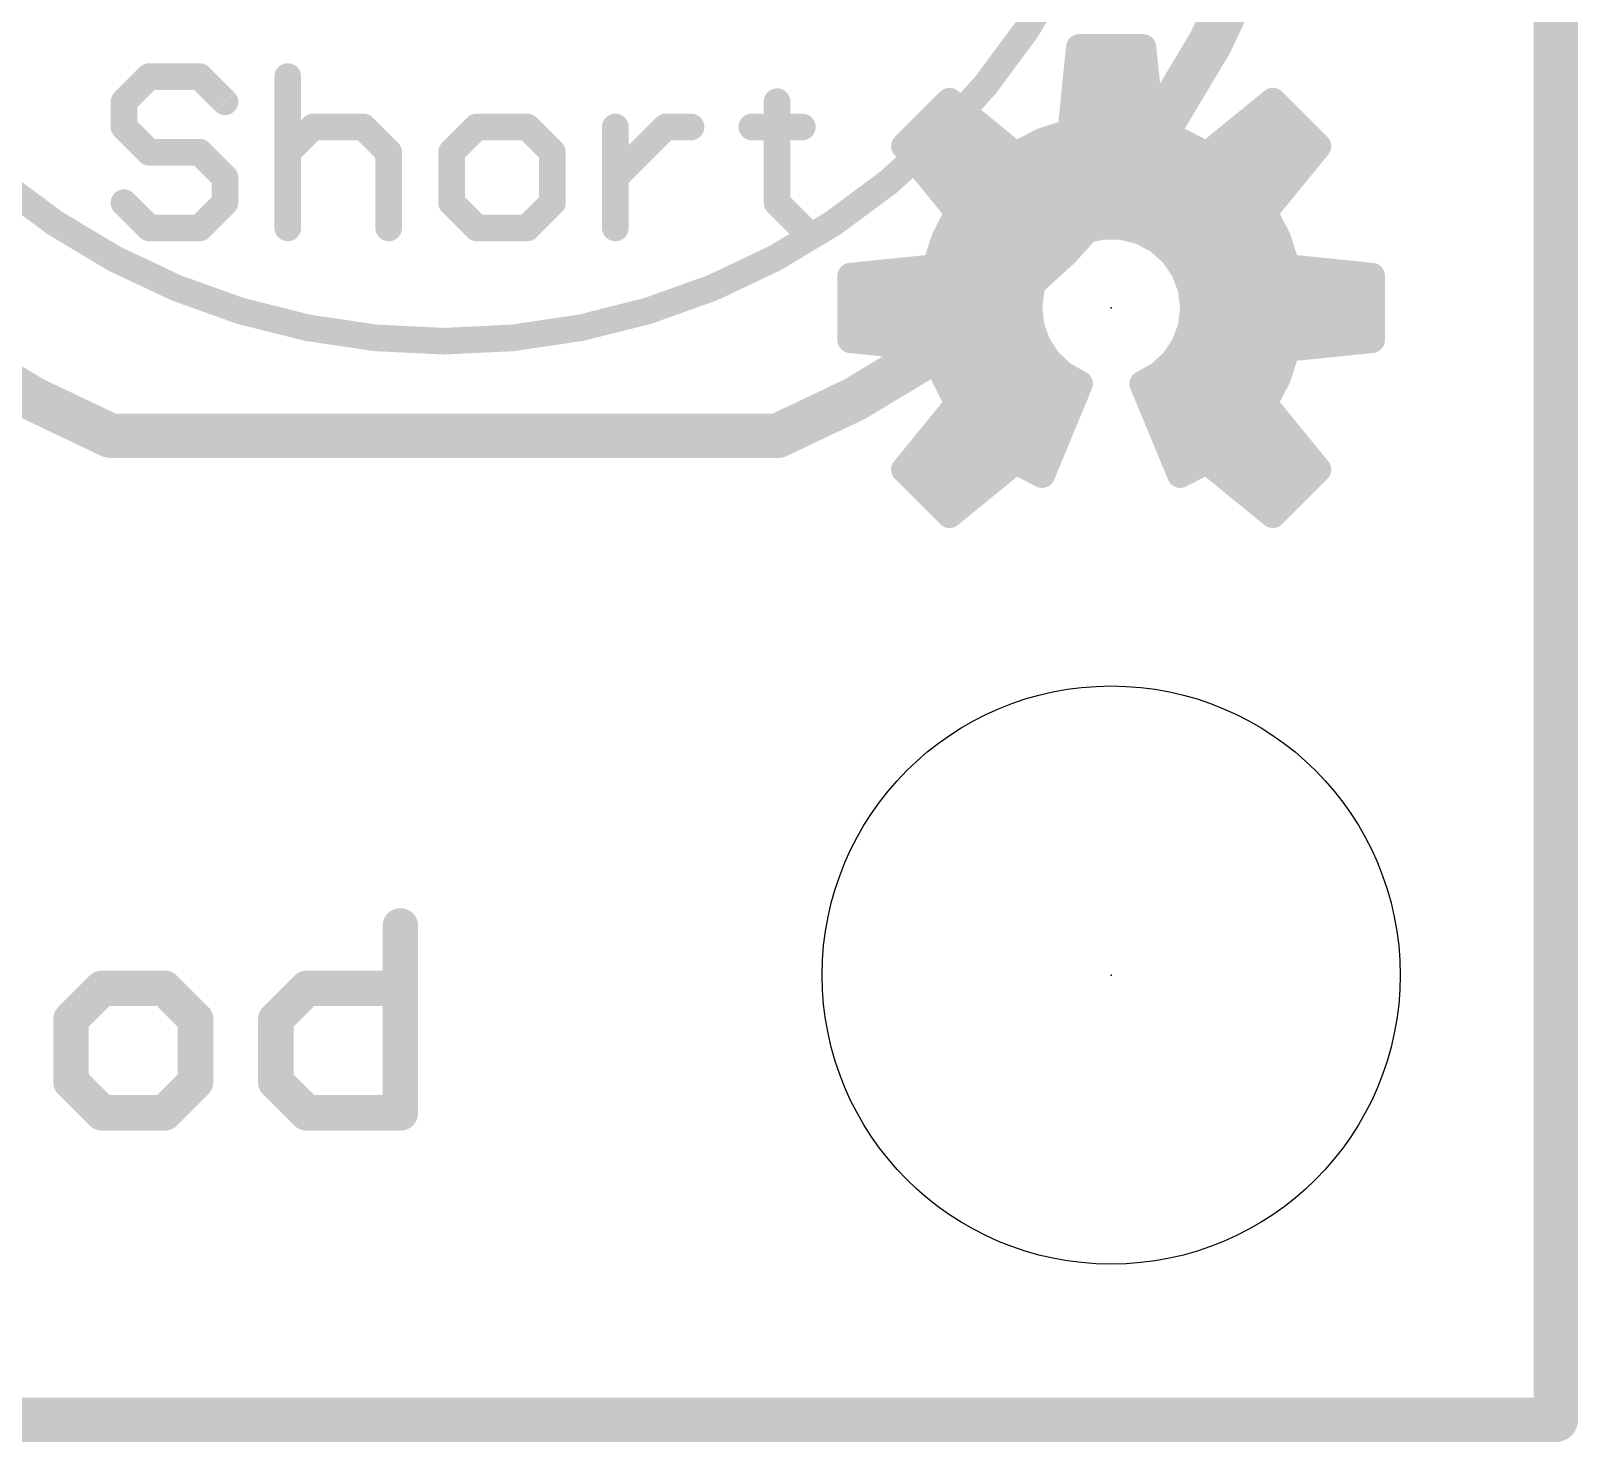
# Model space of a CAD drawing. Extents: x -0.1 to 38.2, y -26.7 to 20.4.
# Drawn here: x 29.39 to 38.23, y -0.13 to 7.93 of the extents above; entities that cross this region are included whole.
import ezdxf

# ---------------------------------------------------------------- set-up
doc = ezdxf.new("R2010")
doc.units = 0
for name, color, linetype in [('1', 12, 'CONTINUOUS'), ('16', 132, 'CONTINUOUS'), ('20', 53, 'CONTINUOUS'), ('21', 41, 'CONTINUOUS'), ('22', 40, 'CONTINUOUS'), ('23', 53, 'CONTINUOUS'), ('24', 53, 'CONTINUOUS')]:
    doc.layers.add(name, color=color, linetype=linetype)

msp = doc.modelspace()

# ---------------------------------------------------------------- linework, layer by layer
at = {"layer": '1', "const_width": 0.254}
for points in [[(38.1, 20.32), (38.1, 0)], [(38.1, 0), (0, 0)]]:
    msp.add_lwpolyline(points, dxfattribs=at)
at = {"layer": '1', "const_width": 0.127}
for points in [[(38.1, -0.0635, 1), (38.1, 0.0635)], [(38.0365, 0, 1), (38.1635, 0)]]:
    msp.add_lwpolyline(points, format="xyb", dxfattribs=at)
at = {"layer": '16', "const_width": 0.254}
for points in [[(38.1, 20.32), (38.1, 0)], [(38.1, 0), (0, 0)]]:
    msp.add_lwpolyline(points, dxfattribs=at)
at = {"layer": '16', "const_width": 0.127}
for points in [[(38.1, -0.0635, 1), (38.1, 0.0635)], [(38.0365, 0, 1), (38.1635, 0)]]:
    msp.add_lwpolyline(points, format="xyb", dxfattribs=at)
at = {"layer": '20', "const_width": 0.2032}
for points in [[(38.1, 0), (38.1, 20.32)], [(0, 0), (38.1, 0)]]:
    msp.add_lwpolyline(points, dxfattribs=at)
at = {"layer": '20', "const_width": 0.1016}
for points in [[(38.1, -0.0508, 1), (38.1, 0.0508)], [(38.0492, 0, 1), (38.1508, 0)]]:
    msp.add_lwpolyline(points, format="xyb", dxfattribs=at)
at = {"layer": '20'}
msp.add_circle((35.56, 2.54), 1.651, dxfattribs=at)
at = {"layer": '21'}
for points, const_width in [([(33.655, 5.62, 5.0079), (29.845, 5.62)], 0.254), ([(31.75, 6.16, 1), (31.75, 14.16, 1), (31.75, 6.16)], 0.1524), ([(30.0653, 7.7096, 1), (30.0653, 7.6334)], 0.0762), ([(30.0922, 7.6446, 1), (30.0383, 7.6985)], 0.0762), ([(30.3803, 7.6985, 1), (30.3264, 7.6446)], 0.0762), ([(30.3534, 7.6334, 1), (30.3534, 7.7096)], 0.0762), ([(30.8948, 7.6715, 1), (30.8186, 7.6715)], 0.0762), ([(29.9593, 7.5275, 1), (29.8831, 7.5275)], 0.0762), ([(33.6895, 7.5275, 1), (33.6133, 7.5275)], 0.0762), ([(29.8943, 7.5544, 1), (29.9481, 7.5005)], 0.0762), ([(30.4705, 7.5005, 1), (30.5244, 7.5544)], 0.0762), ([(29.9481, 7.4104, 1), (29.8943, 7.3565)], 0.0762), ([(31.0008, 7.4215, 1), (31.0008, 7.3453)], 0.0762), ([(31.0277, 7.3565, 1), (30.9738, 7.4104)], 0.0762), ([(31.3158, 7.4104, 1), (31.2619, 7.3565)], 0.0762), ([(31.2889, 7.3453, 1), (31.2889, 7.4215)], 0.0762), ([(31.9363, 7.4215, 1), (31.9363, 7.3453)], 0.0762), ([(31.9632, 7.3565, 1), (31.9094, 7.4104)], 0.0762), ([(32.2513, 7.4104, 1), (32.1975, 7.3565)], 0.0762), ([(32.2244, 7.3453, 1), (32.2244, 7.4215)], 0.0762), ([(32.7659, 7.3834, 1), (32.6897, 7.3834)], 0.0762), ([(33.0159, 7.4215, 1), (33.0159, 7.3453)], 0.0762), ([(33.0428, 7.3565, 1), (32.9889, 7.4104)], 0.0762), ([(33.1599, 7.3453, 1), (33.1599, 7.4215)], 0.0762), ([(33.5074, 7.4215, 1), (33.5074, 7.3453)], 0.0762), ([(33.7955, 7.3453, 1), (33.7955, 7.4215)], 0.0762), ([(29.8831, 7.3834, 1), (29.9593, 7.3834)], 0.0762), ([(30.0653, 7.2775, 1), (30.0653, 7.2013)], 0.0762), ([(30.0383, 7.2124, 1), (30.0922, 7.2663)], 0.0762), ([(30.3803, 7.2663, 1), (30.3264, 7.2124)], 0.0762), ([(30.3534, 7.2013, 1), (30.3534, 7.2775)], 0.0762), ([(30.8298, 7.2663, 1), (30.8837, 7.2124)], 0.0762), ([(31.471, 7.2394, 1), (31.3948, 7.2394)], 0.0762), ([(31.406, 7.2124, 1), (31.4599, 7.2663)], 0.0762), ([(31.8303, 7.2394, 1), (31.7541, 7.2394)], 0.0762), ([(31.7653, 7.2663, 1), (31.8192, 7.2124)], 0.0762), ([(32.4066, 7.2394, 1), (32.3304, 7.2394)], 0.0762), ([(32.3415, 7.2124, 1), (32.3954, 7.2663)], 0.0762), ([(30.5355, 7.0953, 1), (30.4593, 7.0953)], 0.0762), ([(30.4705, 7.0684, 1), (30.5244, 7.1223)], 0.0762), ([(32.7008, 7.1223, 1), (32.7547, 7.0684)], 0.0762), ([(29.9481, 6.9782, 1), (29.8943, 6.9243)], 0.0762), ([(30.4593, 6.9513, 1), (30.5355, 6.9513)], 0.0762), ([(30.5244, 6.9243, 1), (30.4705, 6.9782)], 0.0762), ([(31.8192, 6.9782, 1), (31.7653, 6.9243)], 0.0762), ([(31.7541, 6.9513, 1), (31.8303, 6.9513)], 0.0762), ([(32.3304, 6.9513, 1), (32.4066, 6.9513)], 0.0762), ([(32.3954, 6.9243, 1), (32.3415, 6.9782)], 0.0762), ([(33.6784, 6.9782, 1), (33.6245, 6.9243)], 0.0762), ([(33.6133, 6.9513, 1), (33.6895, 6.9513)], 0.0762), ([(30.0653, 6.8453, 1), (30.0653, 6.7691)], 0.0762), ([(30.0383, 6.7803, 1), (30.0922, 6.8341)], 0.0762), ([(30.3264, 6.8341, 1), (30.3803, 6.7803)], 0.0762), ([(30.3534, 6.7691, 1), (30.3534, 6.8453)], 0.0762), ([(30.8186, 6.8072, 1), (30.8948, 6.8072)], 0.0762), ([(31.3948, 6.8072, 1), (31.471, 6.8072)], 0.0762), ([(31.9363, 6.8453, 1), (31.9363, 6.7691)], 0.0762), ([(31.9094, 6.7803, 1), (31.9632, 6.8341)], 0.0762), ([(32.1975, 6.8341, 1), (32.2513, 6.7803)], 0.0762), ([(32.2244, 6.7691, 1), (32.2244, 6.8453)], 0.0762), ([(32.6897, 6.8072, 1), (32.7659, 6.8072)], 0.0762), ([(33.7685, 6.7803, 1), (33.8224, 6.8341)], 0.0762), ([(29.845, 5.6835, 1), (29.845, 5.5565)], 0.127), ([(33.655, 5.5565, 1), (33.655, 5.6835)], 0.127), ([(31.5504, 2.8203, 1), (31.4488, 2.8203)], 0.1016), ([(29.7963, 2.5152, 1), (29.7963, 2.4136)], 0.1016), ([(29.8323, 2.4285, 1), (29.7604, 2.5003)], 0.1016), ([(30.1882, 2.5003, 1), (30.1163, 2.4285)], 0.1016), ([(30.1523, 2.4136, 1), (30.1523, 2.5152)], 0.1016), ([(30.9657, 2.5152, 1), (30.9657, 2.4136)], 0.1016), ([(31.0017, 2.4285, 1), (30.9298, 2.5003)], 0.1016), ([(31.4996, 2.4136, 1), (31.4996, 2.5152)], 0.1016), ([(29.6692, 2.2865, 1), (29.5676, 2.2865)], 0.1016), ([(30.381, 2.2865, 1), (30.2794, 2.2865)], 0.1016), ([(30.8386, 2.2865, 1), (30.737, 2.2865)], 0.1016), ([(29.5825, 2.3224, 1), (29.6543, 2.2505)], 0.1016), ([(30.2943, 2.2505, 1), (30.3661, 2.3224)], 0.1016), ([(30.7519, 2.3224, 1), (30.8237, 2.2505)], 0.1016), ([(29.6543, 1.9665, 1), (29.5825, 1.8946)], 0.1016), ([(29.5676, 1.9305, 1), (29.6692, 1.9305)], 0.1016), ([(30.2794, 1.9305, 1), (30.381, 1.9305)], 0.1016), ([(30.3661, 1.8946, 1), (30.2943, 1.9665)], 0.1016), ([(30.8237, 1.9665, 1), (30.7519, 1.8946)], 0.1016), ([(30.737, 1.9305, 1), (30.8386, 1.9305)], 0.1016), ([(29.7963, 1.8034, 1), (29.7963, 1.7018)], 0.1016), ([(29.7604, 1.7167, 1), (29.8323, 1.7885)], 0.1016), ([(30.1163, 1.7885, 1), (30.1882, 1.7167)], 0.1016), ([(30.1523, 1.7018, 1), (30.1523, 1.8034)], 0.1016), ([(30.9657, 1.8034, 1), (30.9657, 1.7018)], 0.1016), ([(30.9298, 1.7167, 1), (31.0017, 1.7885)], 0.1016), ([(31.4488, 1.7526, 1), (31.5504, 1.7526)], 0.1016), ([(31.4996, 1.7018, 1), (31.4996, 1.8034)], 0.1016)]:
    msp.add_lwpolyline(points, format="xyb", dxfattribs=dict(at, const_width=const_width))
for points, const_width in [([(30.0653, 7.6715), (29.9212, 7.5275)], 0.1524), ([(30.3534, 7.6715), (30.0653, 7.6715)], 0.1524), ([(30.4974, 7.5275), (30.3534, 7.6715)], 0.1524), ([(30.8567, 7.6715), (30.8567, 6.8072)], 0.1524), ([(29.9212, 7.5275), (29.9212, 7.3834)], 0.1524), ([(33.6514, 7.5275), (33.6514, 6.9513)], 0.1524), ([(29.9212, 7.3834), (30.0653, 7.2394)], 0.1524), ([(30.8567, 7.2394), (31.0008, 7.3834)], 0.1524), ([(31.0008, 7.3834), (31.2889, 7.3834)], 0.1524), ([(31.2889, 7.3834), (31.4329, 7.2394)], 0.1524), ([(31.9363, 7.3834), (31.7922, 7.2394)], 0.1524), ([(32.2244, 7.3834), (31.9363, 7.3834)], 0.1524), ([(32.3685, 7.2394), (32.2244, 7.3834)], 0.1524), ([(32.7278, 6.8072), (32.7278, 7.3834)], 0.1524), ([(32.7278, 7.0953), (33.0159, 7.3834)], 0.1524), ([(33.0159, 7.3834), (33.1599, 7.3834)], 0.1524), ([(33.5074, 7.3834), (33.7955, 7.3834)], 0.1524), ([(30.0653, 7.2394), (30.3534, 7.2394)], 0.1524), ([(30.3534, 7.2394), (30.4974, 7.0953)], 0.1524), ([(31.4329, 7.2394), (31.4329, 6.8072)], 0.1524), ([(31.7922, 7.2394), (31.7922, 6.9513)], 0.1524), ([(32.3685, 6.9513), (32.3685, 7.2394)], 0.1524), ([(30.4974, 7.0953), (30.4974, 6.9513)], 0.1524), ([(30.0653, 6.8072), (29.9212, 6.9513)], 0.1524), ([(30.4974, 6.9513), (30.3534, 6.8072)], 0.1524), ([(31.7922, 6.9513), (31.9363, 6.8072)], 0.1524), ([(32.2244, 6.8072), (32.3685, 6.9513)], 0.1524), ([(33.6514, 6.9513), (33.7955, 6.8072)], 0.1524), ([(30.3534, 6.8072), (30.0653, 6.8072)], 0.1524), ([(31.9363, 6.8072), (32.2244, 6.8072)], 0.1524), ([(29.845, 5.62), (33.655, 5.62)], 0.254), ([(31.4996, 2.8203), (31.4996, 1.7526)], 0.2032), ([(29.7963, 2.4644), (29.6184, 2.2865)], 0.2032), ([(30.1523, 2.4644), (29.7963, 2.4644)], 0.2032), ([(30.3302, 2.2865), (30.1523, 2.4644)], 0.2032), ([(30.7878, 2.2865), (30.9657, 2.4644)], 0.2032), ([(30.9657, 2.4644), (31.4996, 2.4644)], 0.2032), ([(29.6184, 2.2865), (29.6184, 1.9305)], 0.2032), ([(30.3302, 1.9305), (30.3302, 2.2865)], 0.2032), ([(30.7878, 1.9305), (30.7878, 2.2865)], 0.2032), ([(29.6184, 1.9305), (29.7963, 1.7526)], 0.2032), ([(30.1523, 1.7526), (30.3302, 1.9305)], 0.2032), ([(30.9657, 1.7526), (30.7878, 1.9305)], 0.2032), ([(29.7963, 1.7526), (30.1523, 1.7526)], 0.2032), ([(31.4996, 1.7526), (30.9657, 1.7526)], 0.2032)]:
    msp.add_lwpolyline(points, dxfattribs=dict(at, const_width=const_width))
at = {"layer": '22', "const_width": 0.15}
for points in [[(35.328, 7.3549), (35.3772, 7.8388)], [(35.3733, 7.8), (35.7467, 7.8)], [(35.3772, 7.8388), (35.7428, 7.8388)], [(35.7428, 7.8388), (35.792, 7.3549)], [(35.358, 7.65), (35.762, 7.65)], [(34.378, 7.2735), (34.6365, 7.532)], [(34.6365, 7.532), (35.0135, 7.2246)], [(36.1065, 7.2246), (36.4835, 7.532)], [(36.4835, 7.532), (36.742, 7.2735)], [(34.6045, 7.5), (34.6757, 7.5)], [(35.3428, 7.5), (35.7772, 7.5)], [(36.4443, 7.5), (36.5155, 7.5)], [(34.4545, 7.35), (34.8597, 7.35)], [(35.1653, 7.3028), (35.328, 7.3549)], [(35.3127, 7.35), (35.8073, 7.35)], [(35.792, 7.3549), (35.9547, 7.3028)], [(36.2603, 7.35), (36.6655, 7.35)], [(34.6854, 6.8965), (34.378, 7.2735)], [(35.0135, 7.2246), (35.1653, 7.3028)], [(35.9547, 7.3028), (36.1065, 7.2246)], [(36.742, 7.2735), (36.4346, 6.8965)], [(34.4379, 7.2), (36.6821, 7.2)], [(34.5602, 7.05), (36.5598, 7.05)], [(34.6072, 6.7447), (34.6854, 6.8965)], [(34.6825, 6.9), (36.4375, 6.9)], [(36.4346, 6.8965), (36.5128, 6.7447)], [(34.5551, 6.582), (34.6072, 6.7447)], [(34.6099, 6.75), (35.3201, 6.75)], [(35.2997, 6.7396), (35.2145, 6.6666)], [(35.3998, 6.7904), (35.2997, 6.7396)], [(35.509, 6.8158), (35.3998, 6.7904)], [(35.6212, 6.8146), (35.509, 6.8158)], [(35.7299, 6.7868), (35.6212, 6.8146)], [(35.8289, 6.7339), (35.7299, 6.7868)], [(35.7987, 6.75), (36.5101, 6.75)], [(35.9124, 6.659), (35.8289, 6.7339)], [(36.5128, 6.7447), (36.5649, 6.582)], [(35.2145, 6.6666), (35.1491, 6.5754)], [(35.9758, 6.5664), (35.9124, 6.659)], [(34.0712, 6.5328), (34.5551, 6.582)], [(34.5609, 6.6), (35.1668, 6.6)], [(35.1491, 6.5754), (35.1073, 6.4713)], [(35.9528, 6.6), (36.5591, 6.6)], [(36.0153, 6.4614), (35.9758, 6.5664)], [(36.5649, 6.582), (37.0488, 6.5328)], [(34.0712, 6.1672), (34.0712, 6.5328)], [(35.1073, 6.4713), (35.0915, 6.3602)], [(37.0488, 6.5328), (37.0488, 6.1672)], [(34.0712, 6.45), (35.1043, 6.45)], [(36.0288, 6.35), (36.0153, 6.4614)], [(36.0167, 6.45), (37.0488, 6.45)], [(34.0712, 6.3), (35.0974, 6.3)], [(35.0915, 6.3602), (35.1025, 6.2485)], [(36.0159, 6.2406), (36.0288, 6.35)], [(36.0229, 6.3), (37.0488, 6.3)], [(35.1025, 6.2485), (35.1397, 6.1427)], [(35.9777, 6.1372), (36.0159, 6.2406)], [(34.5551, 6.118), (34.0712, 6.1672)], [(34.2404, 6.15), (35.1371, 6.15)], [(34.6072, 5.9553), (34.5551, 6.118)], [(35.1397, 6.1427), (35.201, 6.0487)], [(35.9165, 6.0455), (35.9777, 6.1372)], [(35.9825, 6.15), (36.8796, 6.15)], [(36.5649, 6.118), (36.5128, 5.9553)], [(37.0488, 6.1672), (36.5649, 6.118)], [(35.201, 6.0487), (35.2828, 5.972)], [(35.8356, 5.9707), (35.9165, 6.0455)], [(34.5929, 6), (35.2529, 6)], [(34.6854, 5.8035), (34.6072, 5.9553)], [(35.2828, 5.972), (35.3806, 5.9169)], [(35.7394, 5.9169), (35.8356, 5.9707)], [(35.8672, 6), (36.5271, 6)], [(36.5128, 5.9553), (36.4346, 5.8035)], [(34.6614, 5.85), (35.3529, 5.85)], [(35.3806, 5.9169), (35.1653, 5.3972)], [(35.9547, 5.3972), (35.7394, 5.9169)], [(35.7671, 5.85), (36.4586, 5.85)], [(34.378, 5.4265), (34.6854, 5.8035)], [(36.4346, 5.8035), (36.742, 5.4265)], [(34.601, 5.7), (35.2907, 5.7)], [(35.8293, 5.7), (36.519, 5.7)], [(34.4787, 5.55), (35.2286, 5.55)], [(35.8914, 5.55), (36.6413, 5.55)], [(34.6365, 5.168), (34.378, 5.4265)], [(35.0135, 5.4754), (34.6365, 5.168)], [(35.1653, 5.3972), (35.0135, 5.4754)], [(36.1065, 5.4754), (35.9547, 5.3972)], [(36.4835, 5.168), (36.1065, 5.4754)], [(36.742, 5.4265), (36.4835, 5.168)], [(34.4045, 5.4), (34.921, 5.4)], [(35.1599, 5.4), (35.1665, 5.4)], [(35.9535, 5.4), (35.9601, 5.4)], [(36.199, 5.4), (36.7155, 5.4)], [(34.5545, 5.25), (34.7371, 5.25)], [(36.3829, 5.25), (36.5655, 5.25)]]:
    msp.add_lwpolyline(points, dxfattribs=at)
at = {"layer": '22', "const_width": 0.075}
for points in [[(35.3733, 7.8375, 1), (35.3733, 7.7625)], [(35.3772, 7.8763, 1), (35.3772, 7.8013)], [(35.4145, 7.835, 1), (35.3399, 7.8426)], [(35.7801, 7.8426, 1), (35.7055, 7.835)], [(35.7428, 7.8013, 1), (35.7428, 7.8763)], [(35.7467, 7.7625, 1), (35.7467, 7.8375)], [(35.358, 7.6875, 1), (35.358, 7.6125)], [(35.762, 7.6125, 1), (35.762, 7.6875)], [(34.6602, 7.5611, 1), (34.6128, 7.5029)], [(34.663, 7.5055, 1), (34.61, 7.5585)], [(36.51, 7.5585, 1), (36.457, 7.5055)], [(36.5072, 7.5029, 1), (36.4598, 7.5611)], [(34.6045, 7.5375, 1), (34.6045, 7.4625)], [(34.6757, 7.4625, 1), (34.6757, 7.5375)], [(35.3428, 7.5375, 1), (35.3428, 7.4625)], [(35.7772, 7.4625, 1), (35.7772, 7.5375)], [(36.4443, 7.5375, 1), (36.4443, 7.4625)], [(36.5155, 7.4625, 1), (36.5155, 7.5375)], [(34.4545, 7.3875, 1), (34.4545, 7.3125)], [(34.8597, 7.3125, 1), (34.8597, 7.3875)], [(35.3127, 7.3875, 1), (35.3127, 7.3125)], [(35.3394, 7.3192, 1), (35.3166, 7.3906)], [(35.8034, 7.3906, 1), (35.7806, 7.3192)], [(35.8073, 7.3125, 1), (35.8073, 7.3875)], [(36.2603, 7.3875, 1), (36.2603, 7.3125)], [(36.6655, 7.3125, 1), (36.6655, 7.3875)], [(34.4071, 7.2972, 1), (34.3489, 7.2498)], [(34.3515, 7.3, 1), (34.4045, 7.247)], [(35.1539, 7.3385, 1), (35.1768, 7.2671)], [(35.1825, 7.2695, 1), (35.1482, 7.3362)], [(35.2907, 7.3587, 1), (35.3653, 7.3511)], [(35.7547, 7.3511, 1), (35.8293, 7.3587)], [(35.9718, 7.3362, 1), (35.9375, 7.2695)], [(35.9432, 7.2671, 1), (35.9661, 7.3385)], [(36.7711, 7.2498, 1), (36.7129, 7.2972)], [(36.7155, 7.247, 1), (36.7685, 7.3)], [(34.4379, 7.2375, 1), (34.4379, 7.1625)], [(34.9963, 7.2579, 1), (35.0307, 7.1913)], [(34.9898, 7.1955, 1), (35.0372, 7.2537)], [(36.0828, 7.2537, 1), (36.1302, 7.1955)], [(36.0893, 7.1913, 1), (36.1237, 7.2579)], [(36.6821, 7.1625, 1), (36.6821, 7.2375)], [(34.5602, 7.0875, 1), (34.5602, 7.0125)], [(36.5598, 7.0125, 1), (36.5598, 7.0875)], [(34.6825, 6.9375, 1), (34.6825, 6.8625)], [(34.7187, 6.8793, 1), (34.6521, 6.9137)], [(34.6563, 6.8728, 1), (34.7145, 6.9202)], [(36.4679, 6.9137, 1), (36.4013, 6.8793)], [(36.4055, 6.9202, 1), (36.4637, 6.8728)], [(36.4375, 6.8625, 1), (36.4375, 6.9375)], [(34.6429, 6.7332, 1), (34.5715, 6.7561)], [(34.6099, 6.7875, 1), (34.6099, 6.7125)], [(35.2827, 6.7731, 1), (35.3166, 6.7062)], [(35.3241, 6.7112, 1), (35.2753, 6.7681)], [(35.3201, 6.7125, 1), (35.3201, 6.7875)], [(35.3912, 6.8269, 1), (35.4083, 6.7538)], [(35.4167, 6.7569, 1), (35.3828, 6.8238)], [(35.5094, 6.8533, 1), (35.5086, 6.7783)], [(35.5175, 6.7793, 1), (35.5005, 6.8524)], [(35.6305, 6.8509, 1), (35.6119, 6.7783)], [(35.6208, 6.7771, 1), (35.6216, 6.8521)], [(35.7476, 6.8198, 1), (35.7122, 6.7537)], [(35.7206, 6.7504, 1), (35.7392, 6.8231)], [(35.7987, 6.7875, 1), (35.7987, 6.7125)], [(35.8539, 6.7618, 1), (35.8039, 6.706)], [(36.5485, 6.7561, 1), (36.4771, 6.7332)], [(36.5101, 6.7125, 1), (36.5101, 6.7875)], [(34.5738, 6.7618, 1), (34.6405, 6.7275)], [(35.1901, 6.695, 1), (35.2389, 6.6381)], [(35.245, 6.6447, 1), (35.184, 6.6884)], [(35.8112, 6.7008, 1), (35.8466, 6.767)], [(35.9434, 6.6802, 1), (35.8815, 6.6378)], [(35.8874, 6.6311, 1), (35.9375, 6.6869)], [(36.4795, 6.7275, 1), (36.5462, 6.7618)], [(34.5194, 6.5934, 1), (34.5908, 6.5706)], [(34.5609, 6.6375, 1), (34.5609, 6.5625)], [(34.5589, 6.5447, 1), (34.5513, 6.6193)], [(35.1187, 6.5972, 1), (35.1796, 6.5535)], [(35.1839, 6.5614, 1), (35.1144, 6.5894)], [(35.1668, 6.5625, 1), (35.1668, 6.6375)], [(35.9528, 6.6375, 1), (35.9528, 6.5625)], [(36.0109, 6.5796, 1), (35.9407, 6.5532)], [(36.5687, 6.6193, 1), (36.5611, 6.5447)], [(36.5292, 6.5706, 1), (36.6006, 6.5934)], [(36.5591, 6.5625, 1), (36.5591, 6.6375)], [(34.1087, 6.5328, 1), (34.0337, 6.5328)], [(34.0674, 6.5701, 1), (34.075, 6.4955)], [(35.1445, 6.466, 1), (35.0702, 6.4766)], [(35.9449, 6.5452, 1), (36.0068, 6.5876)], [(37.0863, 6.5328, 1), (37.0113, 6.5328)], [(37.045, 6.4955, 1), (37.0526, 6.5701)], [(34.0712, 6.4875, 1), (34.0712, 6.4125)], [(35.0725, 6.4852, 1), (35.1421, 6.4573)], [(35.1043, 6.4125, 1), (35.1043, 6.4875)], [(36.0526, 6.4659, 1), (35.9781, 6.4569)], [(36.0167, 6.4875, 1), (36.0167, 6.4125)], [(35.9803, 6.4482, 1), (36.0504, 6.4746)], [(37.0488, 6.4125, 1), (37.0488, 6.4875)], [(34.0712, 6.3375, 1), (34.0712, 6.2625)], [(35.1288, 6.3638, 1), (35.0541, 6.3565)], [(35.0543, 6.3655, 1), (35.1286, 6.3549)], [(35.0974, 6.2625, 1), (35.0974, 6.3375)], [(36.0229, 6.3375, 1), (36.0229, 6.2625)], [(36.066, 6.3456, 1), (35.9916, 6.3544)], [(35.9916, 6.3455, 1), (36.066, 6.3545)], [(37.0488, 6.2625, 1), (37.0488, 6.3375)], [(35.1378, 6.261, 1), (35.0671, 6.2361)], [(35.0651, 6.2448, 1), (35.1398, 6.2522)], [(35.9786, 6.245, 1), (36.0531, 6.2362)], [(36.051, 6.2276, 1), (35.9807, 6.2535)], [(34.075, 6.2045, 1), (34.0674, 6.1299)], [(34.0337, 6.1672, 1), (34.1087, 6.1672)], [(34.2404, 6.1875, 1), (34.2404, 6.1125)], [(34.5908, 6.1294, 1), (34.5194, 6.1066)], [(34.5513, 6.0807, 1), (34.5589, 6.1553)], [(35.1711, 6.1631, 1), (35.1082, 6.1222)], [(35.1043, 6.1302, 1), (35.175, 6.1551)], [(35.1371, 6.1125, 1), (35.1371, 6.1875)], [(35.9425, 6.1501, 1), (36.0129, 6.1242)], [(35.9825, 6.1875, 1), (35.9825, 6.1125)], [(36.0089, 6.1163, 1), (35.9465, 6.158)], [(36.5611, 6.1553, 1), (36.5687, 6.0807)], [(36.6006, 6.1066, 1), (36.5292, 6.1294)], [(36.8796, 6.1125, 1), (36.8796, 6.1875)], [(37.0113, 6.1672, 1), (37.0863, 6.1672)], [(37.0526, 6.1299, 1), (37.045, 6.2045)], [(35.2266, 6.076, 1), (35.1753, 6.0213)], [(35.1695, 6.0282, 1), (35.2324, 6.0692)], [(35.8853, 6.0664, 1), (35.9477, 6.0247)], [(35.9419, 6.018, 1), (35.891, 6.0731)], [(34.5929, 6.0375, 1), (34.5929, 5.9625)], [(34.6405, 5.9725, 1), (34.5738, 5.9382)], [(35.3012, 6.0046, 1), (35.2644, 5.9393)], [(35.2529, 5.9625, 1), (35.2529, 6.0375)], [(35.2572, 5.9446, 1), (35.3085, 5.9993)], [(35.8101, 5.9983, 1), (35.861, 5.9432)], [(35.8539, 5.938, 1), (35.8172, 6.0035)], [(35.8672, 6.0375, 1), (35.8672, 5.9625)], [(36.5462, 5.9382, 1), (36.4795, 5.9725)], [(36.5271, 5.9625, 1), (36.5271, 6.0375)], [(34.5715, 5.9439, 1), (34.6429, 5.9668)], [(34.6614, 5.8875, 1), (34.6614, 5.8125)], [(35.4152, 5.9025, 1), (35.346, 5.9313)], [(35.3529, 5.8125, 1), (35.3529, 5.8875)], [(35.3622, 5.8842, 1), (35.399, 5.9496)], [(35.774, 5.9313, 1), (35.7048, 5.9025)], [(35.7211, 5.9496, 1), (35.7577, 5.8842)], [(35.7671, 5.8875, 1), (35.7671, 5.8125)], [(36.4586, 5.8125, 1), (36.4586, 5.8875)], [(36.4771, 5.9668, 1), (36.5485, 5.9439)], [(34.6521, 5.7863, 1), (34.7187, 5.8207)], [(34.7145, 5.7798, 1), (34.6563, 5.8272)], [(36.4637, 5.8272, 1), (36.4055, 5.7798)], [(36.4013, 5.8207, 1), (36.4679, 5.7863)], [(34.601, 5.7375, 1), (34.601, 5.6625)], [(35.2907, 5.6625, 1), (35.2907, 5.7375)], [(35.8293, 5.7375, 1), (35.8293, 5.6625)], [(36.519, 5.6625, 1), (36.519, 5.7375)], [(34.4787, 5.5875, 1), (34.4787, 5.5125)], [(35.2286, 5.5125, 1), (35.2286, 5.5875)], [(35.8914, 5.5875, 1), (35.8914, 5.5125)], [(36.6413, 5.5125, 1), (36.6413, 5.5875)], [(34.4045, 5.453, 1), (34.3515, 5.4)], [(34.3489, 5.4502, 1), (34.4071, 5.4028)], [(35.0307, 5.5087, 1), (34.9963, 5.4421)], [(35.0372, 5.4463, 1), (34.9898, 5.5045)], [(36.1302, 5.5045, 1), (36.0828, 5.4463)], [(36.1237, 5.4421, 1), (36.0893, 5.5087)], [(36.7129, 5.4028, 1), (36.7711, 5.4502)], [(36.7685, 5.4, 1), (36.7155, 5.453)], [(34.4045, 5.4375, 1), (34.4045, 5.3625)], [(34.921, 5.3625, 1), (34.921, 5.4375)], [(35.1599, 5.4375, 1), (35.1599, 5.3625)], [(35.1307, 5.4116, 1), (35.1999, 5.3828)], [(35.1481, 5.3639, 1), (35.1825, 5.4305)], [(35.1665, 5.3625, 1), (35.1665, 5.4375)], [(35.9535, 5.4375, 1), (35.9535, 5.3625)], [(35.9375, 5.4305, 1), (35.9719, 5.3639)], [(35.9201, 5.3828, 1), (35.9893, 5.4116)], [(35.9601, 5.3625, 1), (35.9601, 5.4375)], [(36.199, 5.4375, 1), (36.199, 5.3625)], [(36.7155, 5.3625, 1), (36.7155, 5.4375)], [(34.5545, 5.2875, 1), (34.5545, 5.2125)], [(34.7371, 5.2125, 1), (34.7371, 5.2875)], [(36.3829, 5.2875, 1), (36.3829, 5.2125)], [(36.5655, 5.2125, 1), (36.5655, 5.2875)], [(34.6128, 5.1971, 1), (34.6602, 5.1389)], [(34.61, 5.1415, 1), (34.663, 5.1945)], [(36.457, 5.1945, 1), (36.51, 5.1415)], [(36.4598, 5.1389, 1), (36.5072, 5.1971)]]:
    msp.add_lwpolyline(points, format="xyb", dxfattribs=at)
at = {"layer": '23'}
msp.add_point((35.56, 2.54), dxfattribs=at)
at = {"layer": '24'}
msp.add_point((35.56, 6.35), dxfattribs=at)

doc.saveas('drawing.dxf')
